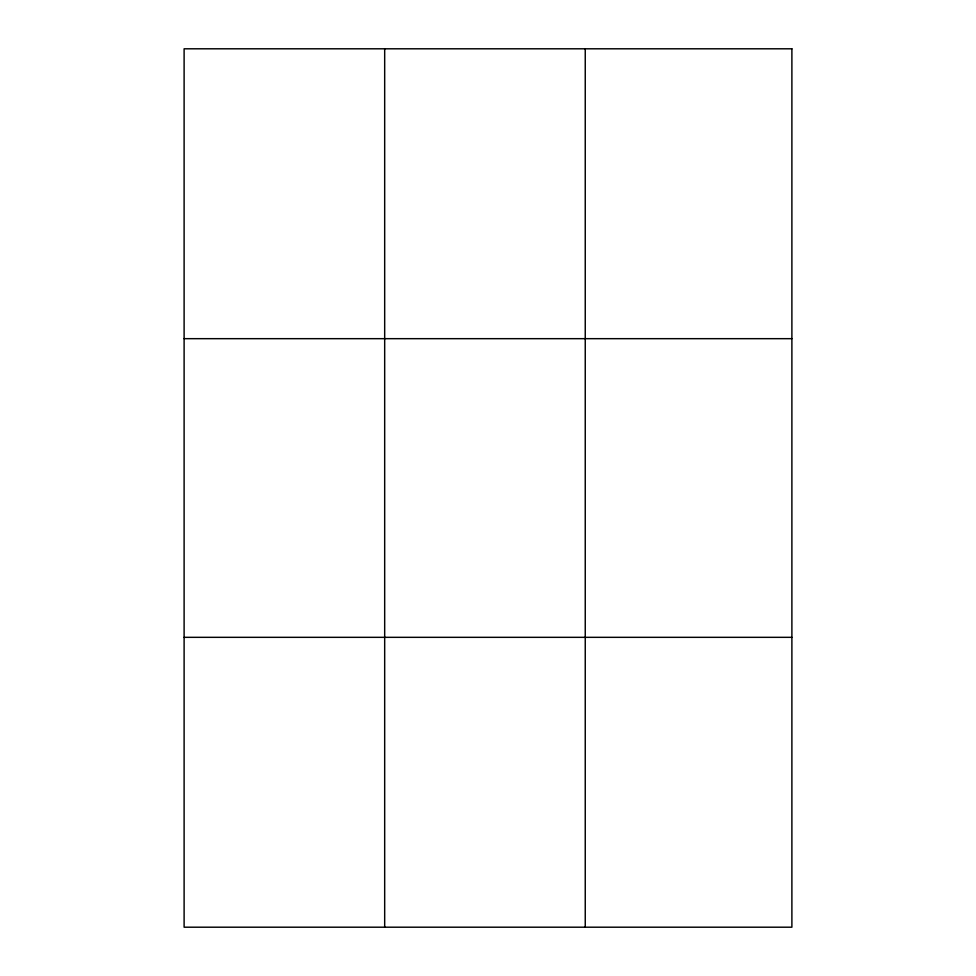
<?xml version="1.0" encoding="UTF-8"?>
<svg xmlns="http://www.w3.org/2000/svg" width="976" height="976" viewBox="0 0 976 976"><rect width="100%" height="100%" fill="white"/><g stroke="black" fill="none" stroke-linecap="round" stroke-linejoin="round"><path stroke-width="1.46" d="M384.678 48.8L384.678 927.2M585.246 48.8L585.246 927.2M184.11 338.672L791.89 338.672M184.11 637.328L791.89 637.328M791.89 48.8L791.89 927.2L184.11 927.2L184.11 48.8L791.89 48.8"/></g></svg>
